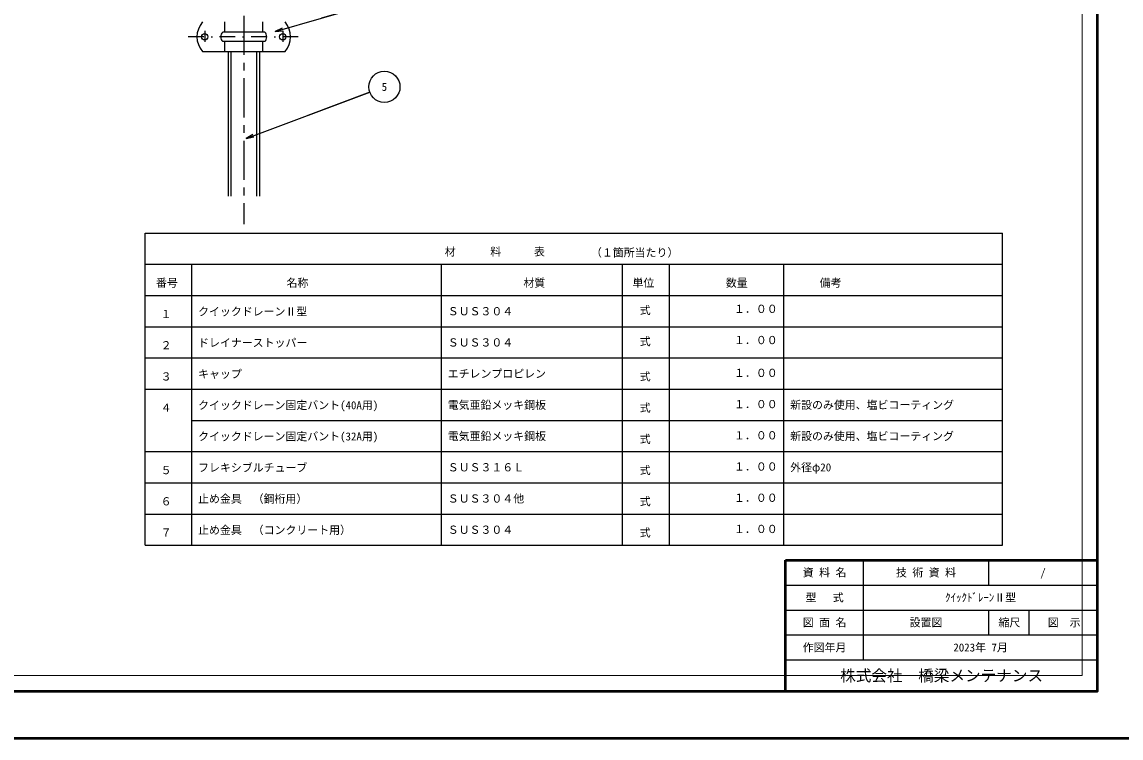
# Model space of a CAD drawing. Units: millimetres on the paper. Extents: x 0 to 1480, y 0 to 679.
# Drawn here: x 481.3 to 833.5, y 0 to 229.4 of the extents above; entities that cross this region are included whole.
import ezdxf
from ezdxf.enums import TextEntityAlignment as Align

# ---------------------------------------------------------------- set-up
doc = ezdxf.new("R2010")
doc.units = ezdxf.units.MM
doc.linetypes.add('USER2', pattern=[10.01, 5, -2.5, 0.01, -2.5])
doc.linetypes.add('USER3', pattern=[20, 12.5, -2.5, 2.5, -2.5])
for name, color, linetype, lineweight in [('CENTER', 2, 'USER3', 25), ('D-BMK', 2, 'USER2', 25), ('D-BYP', 7, 'Continuous', 25), ('D-STR', 1, 'Continuous', 25), ('D-TTL', 2, 'Continuous', 50), ('V-nasSTD', 7, 'Continuous', 13)]:
    doc.layers.add(name, color=color, linetype=linetype, lineweight=lineweight)
doc.layers.add('D-STR-TXT', color=7, linetype='Continuous')
doc.styles.add('ＭＳ ゴシック', font='')
doc.styles.get('ＭＳ ゴシック').set_extended_font_data('MS Gothic')

# ---------------------------------------------------------------- blocks, each defined once
blk = doc.blocks.new('open_arrow')
at = {"color": 0, "linetype": 'Continuous', "lineweight": -2}
blk.add_lwpolyline([(7.5, 1.25), (0, 0), (7.5, -1.25)], dxfattribs=at)

msp = doc.modelspace()

# ---------------------------------------------------------------- linework, layer by layer
at = {"layer": 'CENTER'}
msp.add_line((552.362, 491.332), (552.362, 164.607), dxfattribs=at)
at = {"layer": 'D-BMK'}
for p, q in [((539.862, 226.497), (539.862, 223.017)), ((564.862, 226.497), (564.862, 223.017)), ((569.807, 224.625), (533.932, 224.625))]:
    msp.add_line(p, q, dxfattribs=at)
at = {"layer": 'D-BYP'}
for p, q in [((546.237, 226.125), (546.237, 229.375)), ((558.487, 226.125), (558.487, 229.375)), ((546.237, 219.875), (546.237, 223.125)), ((558.487, 219.875), (558.487, 223.125)), ((547.362, 219.875), (547.362, 173.535)), ((548.237, 219.875), (548.237, 173.535)), ((556.487, 219.875), (556.487, 173.535)), ((557.362, 219.875), (557.362, 173.535)), ((520.721, 61.746), (520.721, 161.746)), ((520.721, 161.746), (795.47, 161.746)), ((795.47, 61.746), (795.47, 161.746)), ((520.721, 151.746), (795.47, 151.746)), ((535.721, 61.746), (535.721, 151.746)), ((615.721, 61.746), (615.721, 151.746)), ((673.756, 61.746), (673.756, 151.746)), ((688.756, 61.746), (688.756, 151.746)), ((725.472, 61.746), (725.472, 151.746)), ((520.721, 141.746), (795.47, 141.746)), ((520.721, 131.746), (795.47, 131.746)), ((520.721, 121.746), (795.47, 121.746)), ((520.721, 111.746), (795.47, 111.746)), ((535.721, 101.746), (795.47, 101.746)), ((520.721, 91.746), (795.47, 91.746)), ((535.721, 91.746), (795.47, 91.746)), ((520.721, 81.746), (795.47, 81.746)), ((520.721, 71.746), (795.47, 71.746)), ((520.721, 61.746), (795.47, 61.746)), ((751, 25), (751, 57)), ((791, 57), (791, 49)), ((726, 49), (826, 49)), ((726, 41), (826, 41)), ((791, 41), (791, 33)), ((804, 41), (804, 33)), ((726, 33), (826, 33)), ((726, 25), (826, 25))]:
    msp.add_line(p, q, dxfattribs=at)
for points in [[(562.402, 226.281), (592.133, 234.852), (577.267, 230.567)], [(553.114, 192.086), (592.737, 206.842), (572.926, 199.464)]]:
    msp.add_lwpolyline(points, dxfattribs=at)
msp.add_circle((597.422, 208.588), 5, dxfattribs=at)
at = {"layer": 'D-STR'}
for p, q in [((559.112, 226.125), (545.612, 226.125)), ((559.112, 223.125), (545.612, 223.125)), ((539.112, 219.875), (565.612, 219.875))]:
    msp.add_line(p, q, dxfattribs=at)
for centre in [(539.862, 224.625), (564.862, 224.625)]:
    msp.add_circle(centre, 1, dxfattribs=at)
for centre, radius, start, end in [((544.683, 224.625), 7.321, 139.55028, 220.44972), ((560.04, 224.625), 7.321, 319.55028, 40.44972), ((547.099, 224.625), 2.112, 134.76027, 225.23973), ((557.624, 224.625), 2.112, 314.76027, 45.23973)]:
    msp.add_arc(centre, radius, start, end, dxfattribs=at)
at = {"layer": 'D-TTL'}
for p, q in [((726, 57), (826, 57)), ((726, 15), (726, 57))]:
    msp.add_line(p, q, dxfattribs=at)
for points in [[(841, 594), (0, 594), (0, 0), (841, 0)], [(15, 15), (826, 15), (826, 579), (15, 579)]]:
    msp.add_lwpolyline(points, close=True, dxfattribs=at)
at = {"layer": 'V-nasSTD'}
msp.add_lwpolyline([(20, 20), (20, 574), (821, 574), (821, 20)], close=True, dxfattribs=at)

# ---------------------------------------------------------------- block references
at = {"layer": 'D-BYP', "xscale": 0.333, "yscale": 0.333}
for p, rotation in [((562.402, 226.281), 16.1), ((553.114, 192.086), 20.4)]:
    msp.add_blockref('open_arrow', p, dxfattribs=dict(at, rotation=rotation))

# ---------------------------------------------------------------- texts
at = {"layer": 'D-BYP', "style": 'ＭＳ ゴシック'}
msp.add_text('5', height=2.566, dxfattribs=at).set_placement((597.422, 208.588), align=Align.MIDDLE_CENTER)
for s, p in [('材', (616.784, 153.746)), ('料', (631.356, 153.746)), ('表', (645.356, 153.746)), ('（１箇所当たり）', (663.632, 153.441)), ('番号', (524.214, 143.746)), ('名称', (566.05, 143.746)), ('材質', (641.991, 143.746)), ('単位', (676.931, 143.746)), ('備考', (736.936, 143.746)), ('クイックドレーンⅡ型', (537.721, 134.553)), ('ＳＵＳ３０４', (617.721, 134.642)), ('式', (679.256, 134.976)), ('１', (525.728, 133.746)), ('２', (525.728, 123.746)), ('ドレイナーストッパー', (537.721, 124.553)), ('ＳＵＳ３０４', (617.721, 124.642)), ('式', (679.256, 124.976)), ('３', (525.728, 113.746)), ('キャップ', (537.721, 114.553)), ('エチレンプロピレン', (617.721, 114.642)), ('式', (679.256, 113.723)), ('４', (525.728, 103.746)), ('クイックドレーン固定バント(40A用)', (537.721, 104.553)), ('電気亜鉛メッキ鋼板', (617.721, 104.642)), ('式', (679.256, 103.723)), ('新設のみ使用、塩ビコーティング', (727.472, 104.642)), ('クイックドレーン固定バント(32A用)', (537.721, 94.553)), ('電気亜鉛メッキ鋼板', (617.721, 94.642)), ('式', (679.256, 93.723)), ('新設のみ使用、塩ビコーティング', (727.472, 94.642)), ('フレキシブルチューブ', (537.721, 84.553)), ('外径φ20', (727.472, 84.642)), ('５', (525.728, 83.746)), ('ＳＵＳ３１６Ｌ', (617.721, 84.642)), ('式', (679.256, 83.723)), ('式', (679.256, 83.723)), ('止め金具\u3000（鋼桁用）', (537.721, 74.553)), ('ＳＵＳ３０４他', (617.721, 74.642)), ('６', (525.728, 73.746)), ('式', (679.256, 73.723)), ('７', (525.728, 63.746)), ('止め金具\u3000（コンクリート用）', (537.721, 64.553)), ('ＳＵＳ３０４', (617.721, 64.642)), ('式', (679.256, 63.723))]:
    msp.add_text(s, height=2.566, dxfattribs=at).set_placement(p, align=Align.BOTTOM_LEFT)
for s, p in [('数量', (713.85, 143.746)), ('１．００', (723.472, 135.4)), ('１．００', (723.472, 125.4)), ('１．００', (723.472, 114.885)), ('１．００', (723.472, 104.885)), ('１．００', (723.472, 94.885)), ('１．００', (723.472, 84.885)), ('１．００', (723.472, 74.885)), ('１．００', (723.472, 64.885))]:
    msp.add_text(s, height=2.566, dxfattribs=at).set_placement(p, align=Align.BOTTOM_RIGHT)
at = {"layer": 'D-STR-TXT', "style": 'ＭＳ ゴシック'}
for s, height, p in [('資 料 名', 2.566, (738.5, 53)), ('技 術 資 料', 2.566, (771, 53)), ('/', 2.566, (808.5, 53)), ('型   式', 2.566, (738.5, 45)), ('ｸｲｯｸﾄﾞﾚｰﾝⅡ型', 2.566, (788.5, 45)), ('図 面 名', 2.566, (738.5, 37)), ('設置図', 2.566, (771, 37)), ('縮尺', 2.566, (797.722, 37)), ('図\u3000示', 2.566, (815.294, 37)), ('作図年月', 2.566, (738.5, 29)), ('2023年 7月', 2.566, (788.5, 29)), ('株式会社\u3000橋梁メンテナンス', 3.666, (776, 20))]:
    msp.add_text(s, height=height, dxfattribs=at).set_placement(p, align=Align.MIDDLE_CENTER)

doc.saveas('drawing.dxf')
